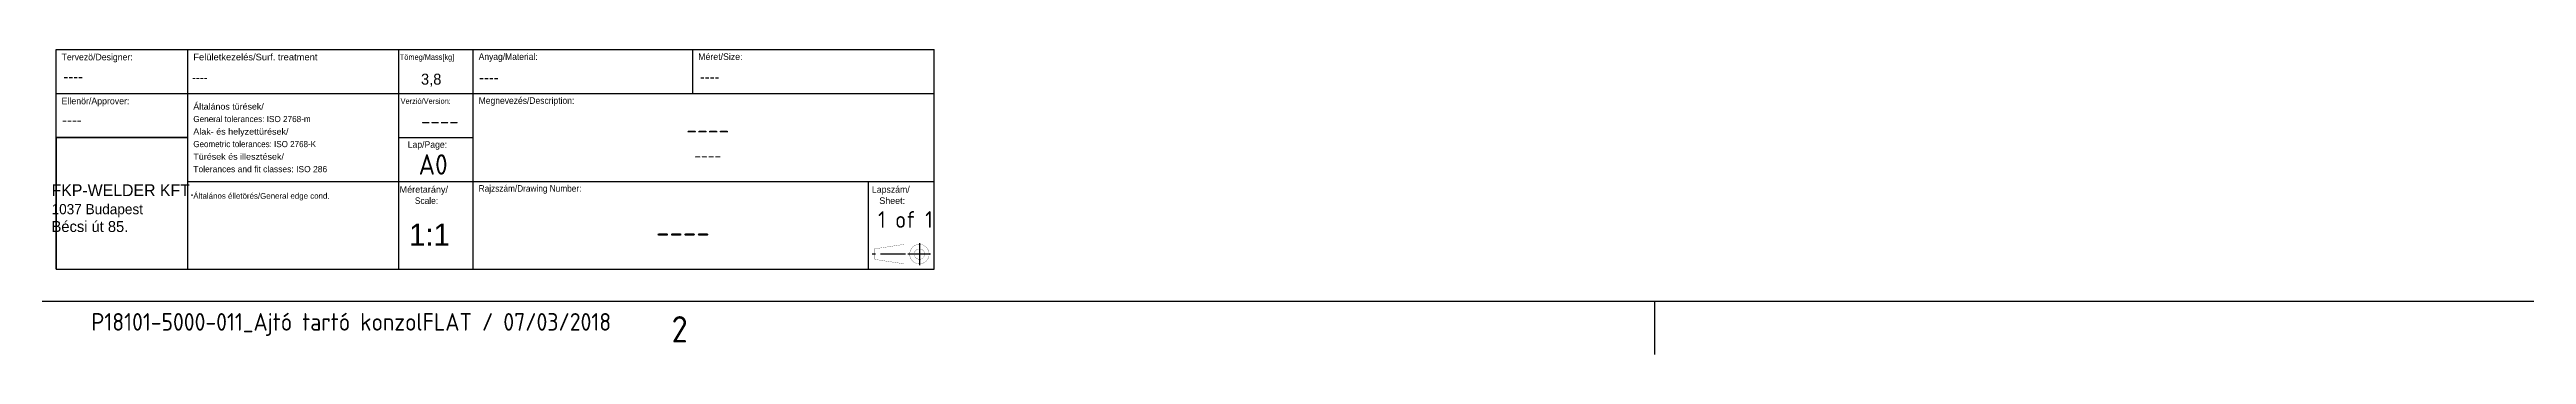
# Model space of a CAD drawing. Extents: x 1 to 2018, y -142 to 1366.
# Drawn here: x 967 to 1532, y 1 to 70 of the extents above; entities that cross this region are included whole.
import ezdxf

# ---------------------------------------------------------------- set-up
doc = ezdxf.new("R2010")
doc.units = 0
doc.header["$LTSCALE"] = 12.7
doc.header["$MEASUREMENT"] = 0
doc.linetypes.add('CENTER', pattern=[0.72, 0.45, -0.09, 0.09, -0.09])
doc.layers.get('0').update_dxf_attribs({"linetype": 'CONTINUOUS'})
for name, color, linetype in [('ANNOTATION_TEXT', 7, 'CONTINUOUS'), ('BORDER_FRAME', 7, 'CONTINUOUS'), ('BORDER_ZONES', 7, 'CONTINUOUS'), ('TITLE_BLOCK', 7, 'CONTINUOUS')]:
    doc.layers.add(name, color=color, linetype=linetype)
doc.styles.add('ONSHAPE-STANDARD', font='ISOCP.SHX')
doc.styles.add('ONSHAPE-STANDARD-NOTESTYLE', font='ARIsoP1.shx', dxfattribs={"height": 2.5})

msp = doc.modelspace()

# ---------------------------------------------------------------- linework, layer by layer
at = {"color": 250, "linetype": 'CONTINUOUS'}
for p, q in [((969, 20), (969, 70)), ((969, 70), (1169, 70)), ((999, 20), (999, 70)), ((1047, 20), (1047, 70)), ((1064, 20), (1064, 70)), ((1114, 60), (1114, 70)), ((1169, 20), (1169, 70)), ((969, 60), (1169, 60)), ((969, 50), (999, 50)), ((999, 50), (969, 50)), ((969, 50), (969, 20)), ((999, 20), (999, 50)), ((1047, 50), (1064, 50)), ((999, 40), (1169, 40)), ((1154, 20), (1154, 40)), ((969, 20), (1169, 20)), ((969, 20), (999, 20))]:
    msp.add_line(p, q, dxfattribs=at)
at = {"color": 250, "linetype": 'CENTER'}
for p, q in [((1162.44, 23.46), (1154.84, 23.46)), ((1168.1, 23.46), (1162.97, 23.46)), ((1165.6, 25.96), (1165.6, 20.96))]:
    msp.add_line(p, q, dxfattribs=at)
at = {"color": 7, "linetype": 'CONTINUOUS', "const_width": 0.0488, "flags": 128}
for points in [[(1162.08, 25.67), (1155.31, 24.64)], [(1155.31, 24.64), (1155.31, 22.28)], [(1162.08, 21.25), (1162.08, 25.67)], [(1155.31, 22.28), (1162.08, 21.25)]]:
    msp.add_lwpolyline(points, dxfattribs=at)
at = {"color": 7, "linetype": 'CONTINUOUS', "const_width": 0.0488}
for points in [[(1167.81, 23.46, 0.414214), (1165.6, 25.67, 2.414214), (1167.81, 23.46)], [(1166.78, 23.46, 0.414214), (1165.6, 24.64, 2.414214), (1166.78, 23.46)]]:
    msp.add_lwpolyline(points, format="xyb", close=True, dxfattribs=at)
at = {"layer": 'BORDER_FRAME'}
msp.add_line((1765.3, 12.7), (12.7, 12.7), dxfattribs=at)
at = {"layer": 'BORDER_ZONES'}
msp.add_line((1333, 12.7), (1333, 0.64), dxfattribs=at)

# ---------------------------------------------------------------- texts
at = {"color": 7, "linetype": 'CONTINUOUS', "style": 'ONSHAPE-STANDARD-NOTESTYLE', "oblique": 0}
for s, height, width, p in [('Tervezö/Designer:', 1.5, 0.989, (970.22, 67.55)), ('Felületkezelés/Surf. treatment', 1.5, 1.061, (1000.22, 67.55)), ('Tömeg/Mass[kg]', 1.3, 0.934, (1047.26, 67.65)), ('Anyag/Material:', 1.5, 0.964, (1065.22, 67.65)), ('Méret/Size:', 1.5, 0.995, (1115.22, 67.65)), ('Ellenör/Approver: ', 1.5, 0.997, (970.22, 57.55)), ('Általános türések/', 1.4, 1.079, (1000.22, 56.35)), ('Verzió/Version:', 1.25, 0.978, (1047.43, 57.65)), ('Megnevezés/Description:', 1.5, 0.967, (1065.22, 57.65)), ('Alak- és helyzettürések/', 1.4, 1.091, (1000.22, 50.65)), ('General tolerances: ISO 2768-m', 1.4, 0.992, (1000.22, 53.5)), ('Türések és illesztések/', 1.4, 1.09, (1000.22, 44.95)), ('Geometric tolerances: ISO 2768-K', 1.4, 0.977, (1000.22, 47.8)), ('Lap/Page:', 1.5, 0.981, (1049.05, 47.65)), ('Tolerances and fit classes: ISO 286', 1.4, 1.032, (1000.22, 42.1)), ('Általános élletörés/General edge cond.', 1.3, 1.036, (1000.22, 36.05)), ('Méretarány/', 1.5, 1.031, (1047.2, 37.42)), ('Scale:', 1.5, 0.95, (1050.68, 34.87)), ('Rajzszám/Drawing Number:', 1.5, 0.937, (1065.22, 37.65)), ('Lapszám/', 1.5, 0.989, (1154.79, 37.42)), ('Sheet:', 1.5, 1.008, (1156.48, 34.87))]:
    msp.add_text(s, height=height, dxfattribs=dict(at, width=width)).set_placement(p)
at = {"style": 'ONSHAPE-STANDARD'}
msp.add_text('A0', height=4.631, dxfattribs=at).set_placement((1051.55, 41.54))
at = {"layer": 'ANNOTATION_TEXT', "style": 'ONSHAPE-STANDARD-NOTESTYLE'}
for s, insert, char_height, width, attachment_point in [('\\fARIsoP1.shx|b0|i0|c0|p0;----}', (970.64, 65.16), 2.5, 27.3104, 1), ('\\fARIsoP1.shx|b0|i0|c0|p0;\\H2;----}', (999.93, 63.65), 2, 45.9796, 4), ('3,8}', (1052.08, 64.52), 2.5, 7.0156, 1), ('\\fARIsoP1.shx|b0|i0|c0|p0;----}', (1065.31, 63.67), 2.5, 46.9768, 4), ('\\fARIsoP1.shx|b0|i0|c0|p0;----}', (1115.6, 63.83), 2.5, 50.3358, 4), ('\\fARIsoP1.shx|b0|i0|c0|p0;----}', (970.35, 55.24), 2.5, 27.3104, 1), ('\\fARIsoP1.shx|b0|i0|c0|p0;\\H1.08x;FKP-WELDER KFT.{\\H0.857339x;\\P1037 Budapest}{\\H0.925926x;\\PBécsi út 85.}}', (967.94, 39.35), 2.5, 32.46, 1), ('\\fARIsoP1.shx|b0|i0|c0|p0;\\H5;1:1}', (1049.36, 27.9), 5, 11.6582, 4)]:
    msp.add_mtext(s, dxfattribs=dict(at, insert=insert, char_height=char_height, width=width, attachment_point=attachment_point))
at = {"layer": 'BORDER_ZONES', "insert": (1111, 6.35), "char_height": 6, "attachment_point": 5, "style": 'ONSHAPE-STANDARD'}
msp.add_mtext('2', dxfattribs=at)
at = {"layer": 'TITLE_BLOCK', "color": 7, "attachment_point": 8, "style": 'ONSHAPE-STANDARD'}
for s, insert, char_height, width in [('----}', (1056.37, 51.97), 3.5, 15.9147), ('----\\P\\H0.625x;----}', (1117.4, 44.58), 4, 98.9557), ('1 of 1}', (1162.42, 29.43), 3.81, 41.91), ('----}', (1111.74, 25.93), 5, 82.2929), ('{P18101-5000-011_Ajtó tartó konzolFLAT / 07/03/2018}', (1036.2, 4.83), 4, 130.175)]:
    msp.add_mtext(s, dxfattribs=dict(at, insert=insert, char_height=char_height, width=width))

doc.saveas('drawing.dxf')
